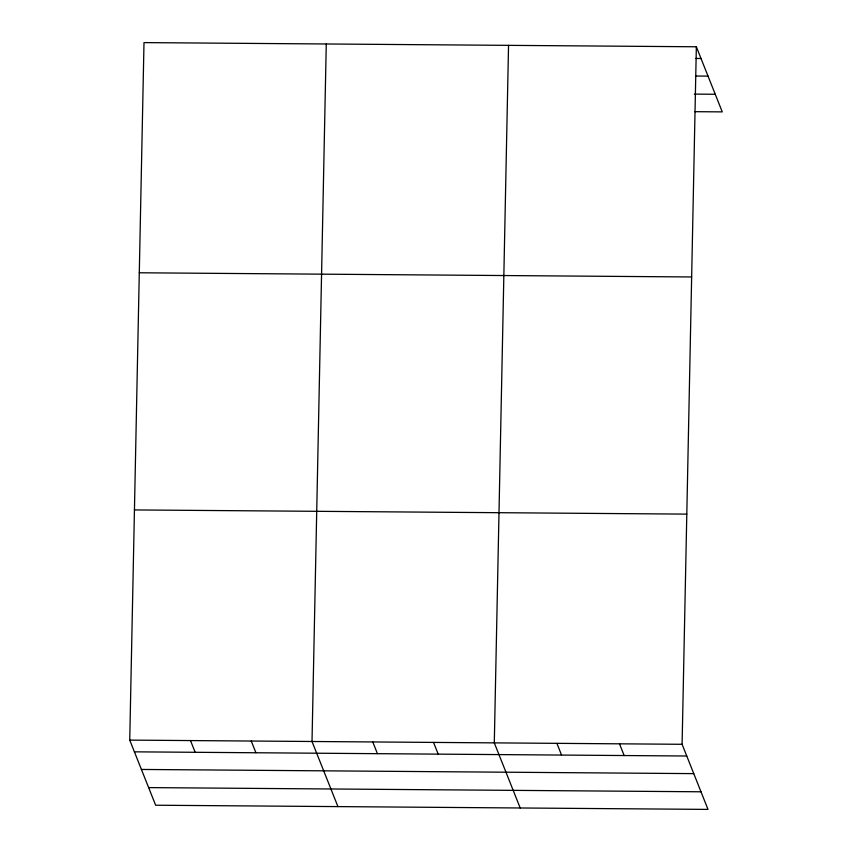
<?xml version="1.0" encoding="UTF-8"?>
<svg xmlns="http://www.w3.org/2000/svg" width="852" height="852" viewBox="0 0 852 852"><rect width="100%" height="100%" fill="white"/><g stroke="black" fill="none" stroke-linecap="round" stroke-linejoin="round"><path stroke-width="1.28" d="M696.35 46.775L682.101 744.297L708.001 809.4L155.65 805.225L129.738 740.111L143.999 42.6L696.35 46.775L722.262 111.889L694.881 111.676M326.273 43.984L312.013 741.496L337.925 806.599M508.548 45.358L494.298 742.869L520.199 807.984M695.807 58.458L701.015 58.5M696.297 76.03L708.033 76.116M694.391 94.114L715.254 94.263M139.291 272.778L691.654 276.964M134.446 509.933L686.797 514.118M129.738 740.111L682.101 744.297M134.403 751.837L686.755 756.012M141.411 769.452L693.773 773.627M148.631 787.599L700.994 791.785M619.5 743.817L624.154 755.543M556.899 743.349L561.553 755.064M433.53 742.411L438.194 754.137M372.771 741.954L377.436 753.669M251.255 741.038L255.919 752.753M190.497 740.58L195.161 752.295"/></g></svg>
